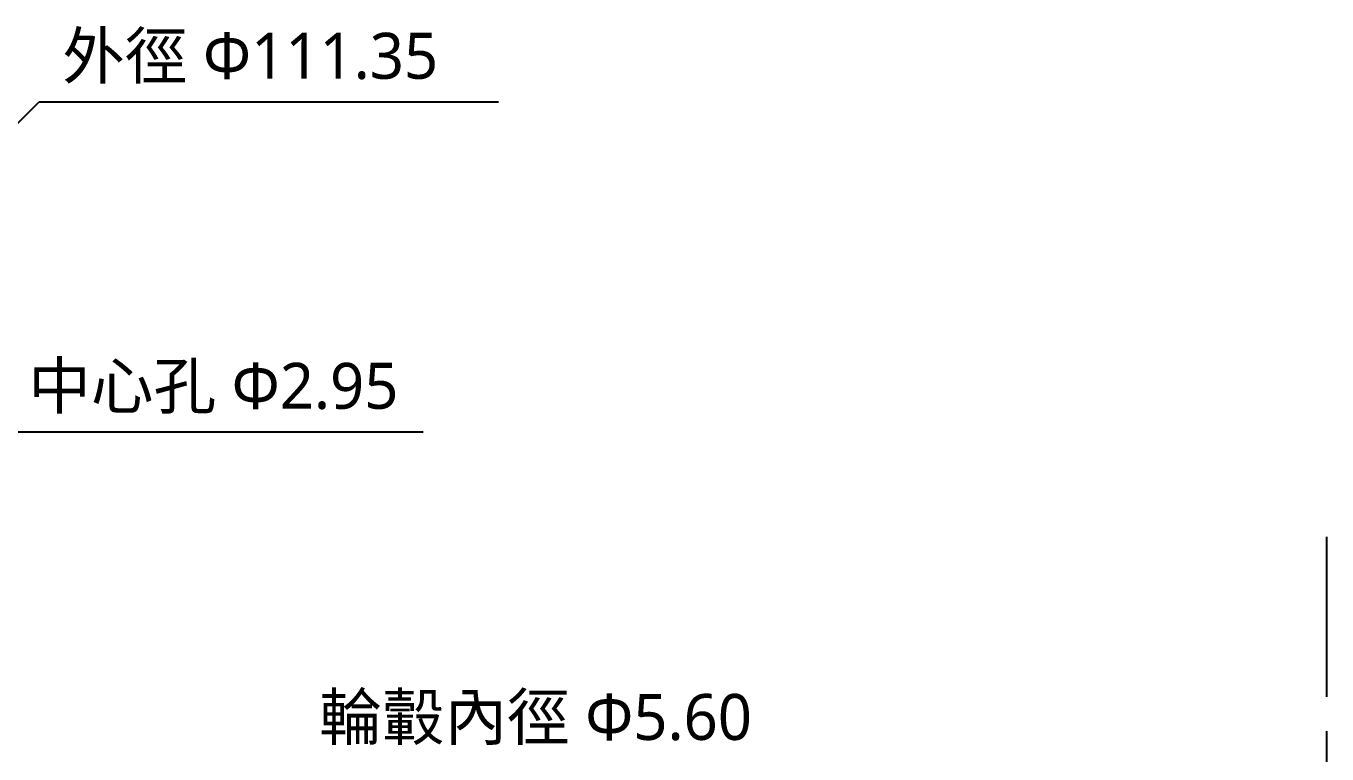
# Model space of a CAD drawing. Header units: metres. Extents: x -6 to 410, y 10 to 287.
# Drawn here: x 91.6 to 148.2, y 143.7 to 175.4 of the extents above; entities that cross this region are included whole.
import ezdxf

# ---------------------------------------------------------------- set-up
doc = ezdxf.new("R2010")
doc.units = ezdxf.units.M
doc.linetypes.add('CENTER2', pattern=[12.5, 8, -1.5, 1.5, -1.5])
doc.layers.add('DIM', color=2, linetype='Continuous')
doc.styles.add('CHINESE', font='msjh.ttc')

msp = doc.modelspace()

# ---------------------------------------------------------------- linework, layer by layer
at = {"layer": 'CENTER2', "color": 3, "linetype": 'CENTER2'}
msp.add_line((148.233, 83.727), (148.233, 153.191), dxfattribs=at)
at = {"layer": 'DIM', "color": 2}
for p, q in [((81.545, 161.511), (92.151, 172.118)), ((92.151, 172.118), (112.151, 172.118)), ((90.672, 157.759), (108.872, 157.759))]:
    msp.add_line(p, q, dxfattribs=at)

# ---------------------------------------------------------------- texts
at = {"layer": 'DIM', "color": 2, "style": 'CHINESE'}
for s, p in [('外徑 Φ111.35', (93.151, 173.118)), ('中心孔 Φ2.95', (91.672, 158.759)), ('輪轂內徑 Φ5.60', (104.341, 144.35))]:
    msp.add_text(s, height=2, dxfattribs=at).set_placement(p)

doc.saveas('drawing.dxf')
